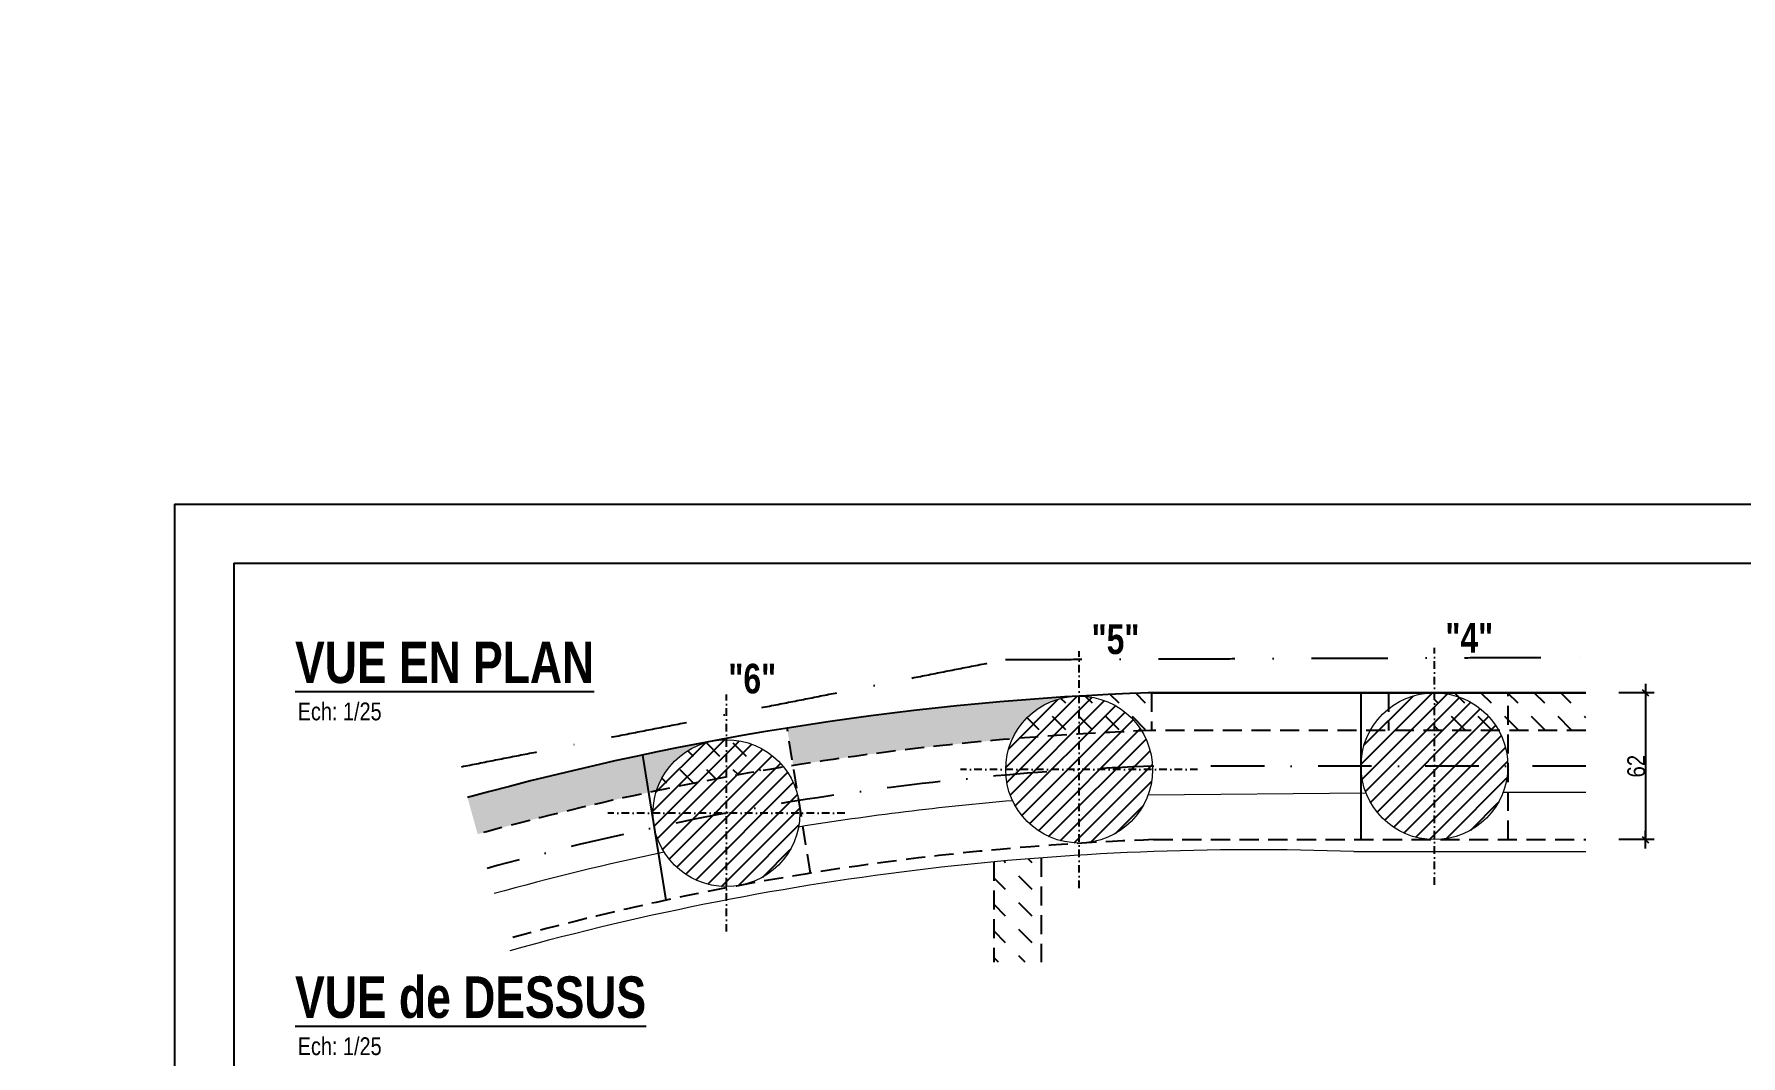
# Model space of a CAD drawing. Header units: centimetres. Extents: x 20328 to 51171, y -21855 to -16644.
# Drawn here: x 27266 to 28706, y -17506 to -16644 of the extents above; entities that cross this region are included whole.
import ezdxf
from ezdxf.enums import TextEntityAlignment as Align

# ---------------------------------------------------------------- set-up
doc = ezdxf.new("R2010")
doc.units = ezdxf.units.CM
doc.header["$LTSCALE"] = 25.4
doc.header["$PDMODE"] = 1
doc.header["$PDSIZE"] = -2
doc.linetypes.add('CACHEX2', pattern=[19.049999999999997, 12.7, -6.35])
doc.linetypes.add('TIRETPTX2', pattern=[50.8, 25.4, -12.7, 0, -12.7])
for name, color, linetype in [('01_cote_gen', 4, 'Continuous'), ('01_fenetres', 171, 'Continuous'), ('01_linteaux', 2, 'Continuous'), ('01_murs_sup', 2, 'CACHEX2'), ('01_poch_murs', 253, 'Continuous'), ('01_texte', 230, 'Continuous'), ('AA_COTES', 2, 'Continuous')]:
    doc.layers.add(name, color=color, linetype=linetype)
doc.layers.add('01_murs_coup', color=5, linetype='Continuous', lineweight=60)
doc.layers.add('01_PIEUX', color=5, linetype='Continuous', lineweight=60)
doc.styles.add('impact', font='impact.ttf')
doc.styles.add('MATTE_TXT', font='arial.ttf')
doc.styles.add('STYLE2', font='ARIALN.TTF')
doc.dimstyles.new('JB25', dxfattribs={"dimscale": 0.1, "dimtxt": 150, "dimasz": 15, "dimexe": 0.1, "dimexo": 0.1, "dimgap": 0.09, "dimtad": 1, "dimdec": 1, "dimlfac": 0.5, "dimdsep": 46, "dimtxsty": 'STYLE2', "dimblk1": 'BOND_G', "dimblk2": 'BOND_D', "dimsah": 1, "dimcen": 1.5, "dimdle": 0.01, "dimse1": 1, "dimse2": 1, "dimclrd": 4, "dimclre": 2, "dimclrt": 6, "dimazin": 2, "dimtfac": 2.333333333333333, "dimtdec": 1, "dimtix": 1, "dimtmove": 2, "dimatfit": 3, "dimldrblk": 'BOND_G', "dimfxl": 1, "dimtolj": 1, "dimtzin": 0, "dimarcsym": 0})
pattern_1 = [(135, (-13262.15741977629, 100.8791970713464), (-22.45064030267288, 1.77635683940025e-15), [15.875, -15.875])]

# ---------------------------------------------------------------- blocks, each defined once
blk = doc.blocks.new('BOND_G')
at = {"layer": 'AA_COTES', "color": 0}
for p, q in [((0, -5), (0, 14.99999999999999)), ((5, 0), (-5, 0)), ((1.767766952966312, 1.767766952966312), (-1.767766952966426, -1.767766952966426))]:
    blk.add_line(p, q, dxfattribs=at)
blk = doc.blocks.new('BOND_D')
at = {"layer": 'AA_COTES', "color": 0}
for p, q in [((5, 0), (-5, 0)), ((-1.767766952966312, -1.767766952966312), (1.767766952966426, 1.767766952966426)), ((0, 5), (0, -15))]:
    blk.add_line(p, q, dxfattribs=at)
blk = doc.blocks.new('*D64')
at = {"layer": '01_cote_gen', "color": 4, "lineweight": -2, "ltscale": 3, "transparency": 16777216}
blk.add_line((28625.94210545043, -17201.16370025696), (28625.94210545043, -17322.16370025696), dxfattribs=at)
at = {"layer": 'Defpoints', "color": 0, "ltscale": 3, "transparency": 16777216}
for p in [(28575.69622615915, -17199.66370025696), (28575.69622615915, -17323.66370025696), (28625.94210545043, -17323.66370025696)]:
    blk.add_point(p, dxfattribs=at)
at = {"layer": '01_cote_gen', "color": 4, "lineweight": -2, "ltscale": 3, "transparency": 16777216, "xscale": 1.5, "yscale": 1.5, "zscale": 1.5}
for name, p, rotation in [('BOND_G', (28625.94210545043, -17199.66370025696), 90), ('BOND_D', (28625.94210545043, -17323.66370025696), 270)]:
    blk.add_blockref(name, p, dxfattribs=dict(at, rotation=rotation))
at = {"layer": '01_cote_gen', "color": 6, "ltscale": 3, "transparency": 16777216, "insert": (28618.27451063461, -17261.66370025695), "char_height": 15, "attachment_point": 5, "rotation": 90, "style": 'STYLE2'}
blk.add_mtext('\\A1;62', dxfattribs=at)

msp = doc.modelspace()

# ---------------------------------------------------------------- hatches: boundary and pattern name
at = {"layer": '01_murs_sup', "ltscale": 3}
h = msp.add_hatch(dxfattribs=at)
h.set_pattern_fill('DASH', color=256, scale=5, angle=90.4827783316548)
h.set_pattern_definition([(90.48277833165473, (14459.82592534084, 23248.99848804933), (-16.00819875265826, 15.74067414996544), [15.875, -15.875])])
h.paths.add_polyline_path([(30311.9779265077, -17572.42931596035, 0.002531451353049674), (30287.41211974768, -17571.60152396928), (30266.27980001102, -17593.09300338281, -0.002574667747263947), (30291.04470196162, -17593.71831641072)])
h.paths.add_polyline_path([(30340.2725023565, -17543.65385250217, -0.006516405898975369), (30404.19841217061, -17547.67570505511, -0.04627340198228324), (30411.43881792212, -17538.80392805338), (30386.54178884568, -17514.32297126057, 0.004067861401506169), (30346.10749460005, -17511.90857705057), (30287.41211974768, -17571.60152396928, -0.002531451353049659), (30311.9779265077, -17572.42931596035)])
h.paths.add_polyline_path([(30346.10749460005, -17511.90857705057, 0.002955468585828464), (30316.70834640735, -17510.56721877399), (30257.3569823045, -17570.92730397415, -0.003096146297348388), (30287.41211974768, -17571.60152396928)])
h.paths.add_polyline_path([(30461.71848428635, -17520.57156239299, 0.007575990962309219), (30386.54178884568, -17514.32297126057), (30411.43881792212, -17538.80392805338, -0.2267463357051544)])
h.paths.add_polyline_path([(30482.56701491248, -17554.8963382013), (30499.11694618149, -17538.06512839585, 0.4142135623730951), (30411.43881792212, -17538.80392805338), (30421.89473368372, -17549.08510743438, -0.006200760919027776)])
h.paths.add_polyline_path([(30524.9117838674, -17527.60541993427, 0.001401672488549907), (30511.05597122326, -17525.92319063888), (30499.11694618149, -17538.06512839585, -0.09982294667140483), (30512.8527487642, -17558.3668033891, -0.0008315451278062832), (30520.9659585717, -17559.36121409434)])
h.paths.add_polyline_path([(27972.25502006764, -18516.2527981133), (27993.07693111149, -18536.72673912222), (28007.90288839383, -18521.64880353873), (27987.08097734997, -18501.17486252982)], flags=9)
h.paths.add_polyline_path([(28954.99488839165, -17942.06071135946), (28975.81679943551, -17962.53465236837), (28990.64275671782, -17947.45671678488), (28969.82084567397, -17926.98277577596)], flags=9)
h.paths.add_polyline_path([(29518.40861981643, -20956.75280732123), (29597.44367626726, -21034.46705170553), (29629.66140649249, -21001.70175690994), (29550.62635004167, -20923.98751252564)], flags=9)
h.paths.add_polyline_path([(27580.21025022123, -17779.35058250239), (27623.75676317994, -17822.16935806887), (27678.54963881629, -17766.44523617656), (27635.00312585759, -17723.62646061011)], flags=9)
h.paths.add_polyline_path([(27789.22150015241, -17567.53584916419), (27831.9532363832, -17609.55346432815), (27884.53750766672, -17556.07548368581), (27841.80577143592, -17514.05786852185)], flags=9)
h.paths.add_polyline_path([(28644.32806140557, -16697.36752952108), (28685.60641212168, -16737.95604775083), (28738.19068340519, -16684.47806710848), (28696.91233268907, -16643.88954887873)], flags=9)
h.paths.add_polyline_path([(29630.46661755684, -17879.94671618729), (29712.51485557673, -17897.47925502068), (29734.45650492322, -17794.79739672062), (29652.40826690333, -17777.26485788723)], flags=9)
h.paths.add_polyline_path([(31595.93884278206, -18192.71867867738), (31677.98708080195, -18210.25121751076), (31699.92873014846, -18107.5693592107), (31617.88049212856, -18090.03682037732)], flags=9)
h.paths.add_polyline_path([(31279.47902537702, -17991.91639288531), (31337.26871637961, -18048.74031840689), (31410.88669617647, -17973.87114550756), (31353.09700517385, -17917.04721998596)], flags=9)
h.paths.add_polyline_path([(31834.83228958178, -18589.34029985794), (31910.46605891755, -18663.71009849942), (31951.83043934031, -18621.64269930296), (31876.19667000453, -18547.27290066146)], flags=9)
h.paths.add_polyline_path([(32487.17179994563, -18530.1258974008), (32643.45736795592, -18683.79966410013), (32675.69661971104, -18651.01248200006), (32519.41105170073, -18497.33871530072)], flags=9)
h.paths.add_polyline_path([(31810.93355358171, -18429.95317607757), (32052.06015034262, -18667.05013165315), (32084.12722985872, -18634.43804798887), (31843.0006330978, -18397.34109241329)], flags=9)
h.paths.add_polyline_path([(32212.70331382975, -18892.34377743463), (32368.98888184006, -19046.01754413396), (32401.22813359517, -19013.23036203388), (32244.94256558488, -18859.55659533456)], flags=9)
h.paths.add_polyline_path([(31777.24159783004, -18464.1593775378), (31933.52716584033, -18617.83314423711), (31965.76641759545, -18585.04596213704), (31809.48084958514, -18431.37219543772)], flags=9)
h.paths.add_polyline_path([(32270.2940055815, -19017.52469975478), (32345.92777491727, -19091.89449839626), (32387.29215534005, -19049.8270991998), (32311.65838600427, -18975.4573005583)], flags=9)
h.paths.add_polyline_path([(32246.39526958143, -18858.13757597442), (32487.52186634235, -19095.23453154999), (32519.58894585844, -19062.62244788571), (32278.46234909752, -18825.52549231014)], flags=9)
h.paths.add_polyline_path([(28192.59515067659, -18655.43669002857), (28279.9993106072, -18741.38017572625), (28309.65122516884, -18711.22430455634), (28222.24706523821, -18625.28081885864)], flags=9)
h.paths.add_polyline_path([(28111.55013997697, -18681.73673234814), (28248.6945306491, -18816.58920378608), (28280.91226087433, -18783.82390899049), (28143.76787020219, -18648.97143755255)], flags=9)
h.paths.add_polyline_path([(28501.76037563679, -18928.33925490778), (28636.39689371288, -18927.13735211351), (28635.9735469957, -18879.71427579443), (28501.3370289196, -18880.91617858871)], flags=9)
h.paths.add_polyline_path([(27502.64653554363, -19897.39330361864), (27497.45485312376, -20031.9350555161), (27544.8445499126, -20033.76372395716), (27550.03623233248, -19899.2219720597)], flags=9)
h.paths.add_polyline_path([(28420.70627113675, -21271.00407036227), (28555.02803790397, -21280.28305427845), (28558.29637823769, -21232.97084294278), (28423.97461147046, -21223.6918590266)], flags=9)
h.paths.add_polyline_path([(29574.92539248204, -19249.70914525777), (29675.5457184983, -19147.37870107987), (29642.75853639824, -19115.13944932478), (29542.13821038197, -19217.46989350269)], flags=9)
h.paths.add_polyline_path([(29557.49390487807, -19198.56365588311), (29635.20814926235, -19119.52859943228), (29602.44285446676, -19087.31086920705), (29524.72861008247, -19166.34592565788)], flags=9)
h.paths.add_polyline_path([(27639.41997023204, -19180.96679873493), (27741.74311864178, -19281.5799509079), (27773.96084886701, -19248.81465611233), (27671.63770045725, -19148.20150393936)], flags=9)
h.paths.add_polyline_path([(27690.54387711441, -19163.5499636297), (27769.57893356523, -19241.264208014), (27801.79666379043, -19208.49891321842), (27722.76160733962, -19130.78466883411)], flags=9)
h.paths.add_polyline_path([(30303.6429579136, -18550.85540740789), (30416.32060987236, -18661.65002150008), (30445.97252443395, -18631.49415033016), (30333.29487247523, -18520.69953623794)], flags=9)
h.paths.add_polyline_path([(30339.9371570297, -18482.15193088653), (30477.08884346998, -18617.01157616774), (30509.32809522507, -18584.22439406768), (30372.17640878479, -18449.36474878647)], flags=9)
h.paths.add_polyline_path([(30407.50752666702, -18445.22558214609), (30514.82413486221, -18550.74874476066), (30544.47604942383, -18520.59287359071), (30437.15944122862, -18415.06971097615)], flags=9)
h.paths.add_polyline_path([(30796.5200168988, -18154.79311523839), (30785.92399001238, -18318.90911674645), (30831.78008176705, -18321.86978101242), (30842.37610865347, -18157.75377950438)], flags=9)
h.paths.add_polyline_path([(31214.96313779048, -18262.31764918568), (31148.21383614286, -18412.62023887169), (31190.21028548523, -18431.27084010977), (31256.95958713283, -18280.96825042374)], flags=9)
h.paths.add_polyline_path([(30791.27016124109, -19409.36953506338), (30810.65607841924, -19428.43148014127), (30825.48203570204, -19413.35354455827), (30806.09611852389, -19394.29159948037)], flags=9)
h.paths.add_polyline_path([(30716.34526312918, -19496.97809425094), (30737.16717417238, -19517.45203526053), (30751.99313145519, -19502.37409967754), (30731.17122041198, -19481.90015866793)], flags=9)
h.paths.add_polyline_path([(30679.81726593404, -19609.71985856617), (30701.1178415989, -19630.66446488633), (30715.94379888172, -19615.58652930333), (30694.64322321683, -19594.64192298316)], flags=9)
h.paths.add_polyline_path([(30780.27245658788, -19698.67914515673), (30801.57303225275, -19719.62375147688), (30816.39898953557, -19704.54581589387), (30795.09841387067, -19683.60120957371)], flags=9)
h.paths.add_polyline_path([(30848.74810399636, -19768.81533917941), (30869.57001503954, -19789.289280189), (30884.39597232236, -19774.21134460599), (30863.57406127917, -19753.73740359641)], flags=9)
h.paths.add_polyline_path([(30920.0520781229, -19838.9277009551), (30941.35265378776, -19859.87230727524), (30956.17861107059, -19844.79437169224), (30934.8780354057, -19823.84976537207)], flags=9)
h.paths.add_polyline_path([(31277.61862268389, -19790.41456035908), (31294.61121675361, -19807.12317888415), (31309.43717403642, -19792.04524330114), (31292.4445799667, -19775.33662477609)], flags=9)
h.paths.add_polyline_path([(31201.1842322249, -19866.72172879799), (31222.48480788976, -19887.66633511812), (31237.31076517258, -19872.58839953511), (31216.0101895077, -19851.64379321498)], flags=9)
h.paths.add_polyline_path([(31113.37695427617, -19936.05340942984), (31134.67752994104, -19956.99801574999), (31149.50348722386, -19941.920080167), (31128.20291155898, -19920.97547384683)], flags=9)
h.paths.add_polyline_path([(31008.3379286812, -19910.31123260768), (31030.11716896777, -19931.72650423841), (31044.94312625056, -19916.6485686554), (31023.16388596399, -19895.23329702468)], flags=9)
h.paths.add_polyline_path([(31289.39128392613, -19415.94549284188), (31307.98256369223, -19397.03824028419), (31292.90462810824, -19382.21228300236), (31274.31334834217, -19401.11953556006)], flags=9)
h.paths.add_polyline_path([(31344.41512202783, -19470.52776909963), (31363.47706838141, -19451.14185317586), (31348.39913377403, -19436.31589490085), (31329.33718742046, -19455.70181082464)], flags=9)
h.paths.add_polyline_path([(31431.25336441981, -19555.92204207615), (31450.31531077338, -19536.53612615238), (31435.23737616599, -19521.71016787738), (31416.17542981242, -19541.09608380115)], flags=9)
h.paths.add_polyline_path([(31399.6246237538, -19651.68149880779), (31418.21590476532, -19632.77424747471), (31403.13797015793, -19617.94828919971), (31384.54668914643, -19636.8555405328)], flags=9)
h.paths.add_polyline_path([(31232.6313714855, -19360.61211589846), (31251.69331656212, -19341.22619871905), (31236.61538097815, -19326.40024143724), (31217.55343590153, -19345.78615861664)], flags=9)
h.paths.add_polyline_path([(31160.64544045849, -19290.29992604964), (31180.17805084563, -19270.43534424853), (31165.10011526165, -19255.60938696671), (31145.56750487451, -19275.47396876782)], flags=9)
h.paths.add_polyline_path([(31059.42331102793, -19239.86056485475), (31078.48525610455, -19220.47464767536), (31063.40732052058, -19205.64869039353), (31044.34537544396, -19225.03460757295)], flags=9)
h.paths.add_polyline_path([(30949.66651441319, -19273.79009955276), (30969.05243159258, -19292.85204462937), (30983.8783888744, -19277.7741090454), (30964.492471695, -19258.71216396877)], flags=9)
h.paths.add_polyline_path([(30886.51513325543, -19338.01478595734), (30901.5930688394, -19352.84074323915), (30916.41902612122, -19337.76280765517), (30901.34109053724, -19322.93685037336)], flags=9)
h.paths.add_polyline_path([(31234.18925258745, -20656.73727107184), (31346.8669045462, -20767.53188516401), (31376.51881910782, -20737.37601399409), (31263.84116714905, -20626.5813999019)], flags=9)
h.paths.add_polyline_path([(31270.50503419584, -20588.01914205173), (31407.64942486797, -20722.87161348965), (31439.86715509319, -20690.10631869406), (31302.72276442108, -20555.25384725613)], flags=9)
h.paths.add_polyline_path([(31338.05382134085, -20551.10744581002), (31445.37042953607, -20656.6306084246), (31475.02234409767, -20626.47473725467), (31367.70573590247, -20520.9515746401)], flags=9)
h.paths.add_polyline_path([(27823.7967137839, -18328.3673217529), (27917.2538065762, -18420.26258521892), (27971.88428483368, -18364.70362077145), (27878.42719204138, -18272.80835730544)], flags=9)
h.paths.add_polyline_path([(28102.59934866263, -18201.38074030917), (28195.73713706156, -18292.96203550935), (28250.33513584325, -18237.43610255087), (28157.19734744433, -18145.85480735069)], flags=9)
edge = h.paths.add_edge_path()
edge.add_line((30555.38919843256, -17563.88562977775), (30559.78326997803, -17532.18875082644))
edge.add_arc((30217.94481633492, -19998.05940721048), 2489.452072727042, 82.10750877364764, 82.9170000000046)
edge.add_line((30524.9117838674, -17527.60541993427), (30520.96595857169, -17559.36121409434))
edge.add_arc((30217.9448163349, -19998.05940721195), 2457.452072728496, 82.10750877365189, 82.9170000000081, ccw=False)
h = msp.add_hatch(dxfattribs=at)
h.set_pattern_fill('DASH', color=256, scale=5, angle=135)
h.set_pattern_definition(pattern_1)
h.paths.add_polyline_path([(28091.7472467398, -17238.61517288508, -0.2601810642606941), (28140.55657499178, -17202.97946733806, 0.02414752684017281), (27901.70811753336, -17229.5001205567), (27906.77054132021, -17261.09714360322, -0.01896323129683905)])
h.paths.add_polyline_path([(25655.34560406745, -20205.52160231806), (25684.54721772072, -20205.52160231806), (25684.54721772072, -20184.37560622431), (25655.34560406745, -20184.37560622431)], flags=9)
h.paths.add_polyline_path([(25953.49855235614, -19107.07769354939), (25982.70016600941, -19107.07769354939), (25982.70016600941, -19085.93169745564), (25953.49855235614, -19085.93169745564)], flags=9)
h.paths.add_polyline_path([(28468.90676237999, -20861.65029197816), (28579.74919075652, -20861.65029197816), (28579.74919075652, -20815.69872308321), (28468.90676237999, -20815.69872308321)], flags=9)
h.paths.add_polyline_path([(24859.14255546967, -19954.95288451836), (24920.21420463582, -19954.95288446327), (24920.21420456531, -19876.80279181348), (24859.14255539916, -19876.80279186859)], flags=9)
h.paths.add_polyline_path([(24859.66757090988, -19657.37783815909), (24919.59653940895, -19657.37783810503), (24919.59653934128, -19582.37783810503), (24859.66757084221, -19582.37783815909)], flags=9)
h.paths.add_polyline_path([(24859.29697177459, -18437.37783887017), (24917.18764502969, -18437.37783881793), (24917.18764496202, -18362.37783881793), (24859.29697170693, -18362.37783887017)], flags=9)
h.paths.add_polyline_path([(26391.58715034369, -18589.19876405819), (26462.38328180798, -18544.1742035406), (26406.03587381162, -18455.57414929631), (26335.23974234732, -18500.59870981389)], flags=9)
h.paths.add_polyline_path([(28012.33876715635, -17434.17860611684), (28083.13489862064, -17389.15404559925), (28026.78749062428, -17300.55399135497), (27955.99135915998, -17345.57855187255)], flags=9)
h.paths.add_polyline_path([(27645.90311576462, -17512.87604826385), (27726.95005832175, -17512.87604819066), (27726.95005822693, -17407.87604819066), (27645.9031156698, -17407.87604826385)], flags=9)
h.paths.add_polyline_path([(28460.76007457505, -17549.49174658505), (28566.83238016851, -17549.49174658505), (28566.83238016851, -17490.49447509801), (28460.76007457505, -17490.49447509801)], flags=9)
h.paths.add_polyline_path([(28884.38745418797, -17049.89888686587), (29103.56958242808, -17049.89888686587), (29103.56958242808, -17003.91662220011), (28884.38745418797, -17003.91662220011)], flags=9)
h.paths.add_polyline_path([(28331.96924919228, -17452.59836132787), (28670.13637061111, -17452.59836132787), (28670.13637061111, -17406.86166282856), (28331.96924919228, -17406.86166282856)], flags=9)
h.paths.add_polyline_path([(28942.64002632793, -17500.61096827263), (29161.82215456804, -17500.61096827263), (29161.82215456804, -17454.62870360688), (28942.64002632793, -17454.62870360688)], flags=9)
h.paths.add_polyline_path([(28331.92832149787, -17500.61096827263), (28551.11044973798, -17500.61096827263), (28551.11044973798, -17454.62870360688), (28331.92832149787, -17454.62870360688)], flags=9)
h.paths.add_polyline_path([(29071.47177940511, -17549.49174658505), (29177.54408499857, -17549.49174658505), (29177.54408499857, -17490.49447509801), (29071.47177940511, -17490.49447509801)], flags=9)
h.paths.add_polyline_path([(28942.68095402233, -17452.59836132787), (29280.84807544116, -17452.59836132787), (29280.84807544116, -17406.86166282856), (28942.68095402233, -17406.86166282856)], flags=9)
h.paths.add_polyline_path([(25910.04198762031, -20150.27957908808), (26032.62163481773, -20150.27957907585), (26032.62163481351, -20107.98758688836), (25910.04198761608, -20107.98758690059)], flags=9)
h.paths.add_polyline_path([(25870.69325497847, -20225.85512556176), (26063.03090845732, -20225.85512556176), (26063.03090845732, -20179.9035566668), (25870.69325497847, -20179.9035566668)], flags=9)
h.paths.add_polyline_path([(26321.82751321737, -20128.10691233152), (26416.9860187959, -20032.85306523839), (26383.43471692823, -19999.33534555173), (26288.27621134969, -20094.58919264487)], flags=9)
h.paths.add_polyline_path([(26288.84631961673, -21519.58327061336), (26379.47484355701, -21619.15689773616), (26414.54770332706, -21587.23477535124), (26323.91917938678, -21487.66114822844)], flags=9)
h.paths.add_polyline_path([(27906.53034611907, -21855.34897319563), (28008.81281871348, -21767.78909442711), (27977.97156648366, -21731.7620968988), (27875.68909388925, -21819.32197566731)], flags=9)
h.paths.add_polyline_path([(27312.35683932396, -19604.83507673661), (27312.35683932396, -19461.32211630006), (27266.37457465821, -19461.32211630006), (27266.37457465821, -19604.83507673661)], flags=9)
h.paths.add_polyline_path([(27264.06818537063, -19580.5879378778), (27264.06818537063, -19469.74550950126), (27218.11661647568, -19469.74550950126), (27218.11661647568, -19580.5879378778)], flags=9)
h.paths.add_polyline_path([(25884.06767113804, -20912.84761559373), (26027.57039965101, -20912.84761559373), (26027.57039965101, -20866.89604669878), (25884.06767113804, -20866.89604669878)], flags=9)
h.paths.add_polyline_path([(25908.30969403506, -20864.5845414494), (26019.15212241159, -20864.5845414494), (26019.15212241159, -20818.63297255446), (25908.30969403506, -20818.63297255446)], flags=9)
h.paths.add_polyline_path([(27341.97856267062, -18595.60349251958), (27500.00292712995, -18595.6034925038), (27500.00292712572, -18553.31150031631), (27341.97856266639, -18553.31150033208)], flags=9)
h.paths.add_polyline_path([(27319.68813900666, -18521.16846320891), (27512.03602440911, -18521.16846320891), (27512.03602440911, -18475.18619854315), (27319.68813900666, -18475.18619854315)], flags=9)
h.paths.add_polyline_path([(27341.97856267062, -18447.46332704387), (27492.48435074106, -18447.46332702885), (27492.48435073684, -18405.17133484135), (27341.97856266639, -18405.17133485637)], flags=9)
h.paths.add_polyline_path([(27415.73086614214, -17967.62759148109), (27523.2410825817, -18092.07794743834), (27558.014090023, -18062.03822977331), (27450.50387358344, -17937.58787381606)], flags=9)
h.paths.add_polyline_path([(27789.4854310357, -17750.91650260155), (27847.27122169812, -17904.88773411667), (27890.29273608463, -17888.74165150205), (27832.5069454222, -17734.77041998692)], flags=9)
h.paths.add_polyline_path([(28291.60066864227, -18865.87123506208), (28318.78837790566, -18865.87123506297), (28318.78837790635, -18844.72523896922), (28291.60066864296, -18844.72523896833)], flags=9)
h.paths.add_polyline_path([(28299.60066864227, -18980.87123506208), (28328.80228229554, -18980.87123506303), (28328.80228229623, -18959.72523896928), (28299.60066864296, -18959.72523896833)], flags=9)
h.paths.add_polyline_path([(28352.60066864227, -19086.87123506208), (28382.47358375883, -19086.87123506306), (28382.47358375952, -19065.72523896931), (28352.60066864296, -19065.72523896833)], flags=9)
h.paths.add_polyline_path([(28486.60066864227, -19079.87123506208), (28516.47358375883, -19079.87123506306), (28516.47358375952, -19058.72523896931), (28486.60066864296, -19058.72523896833)], flags=9)
h.paths.add_polyline_path([(28584.60066864227, -19081.87123506208), (28613.80228229554, -19081.87123506303), (28613.80228229623, -19060.72523896928), (28584.60066864296, -19060.72523896833)], flags=9)
h.paths.add_polyline_path([(28684.60066864227, -19081.87123506208), (28714.47358375883, -19081.87123506306), (28714.47358375952, -19060.72523896931), (28684.60066864296, -19060.72523896833)], flags=9)
h.paths.add_polyline_path([(28905.54611641775, -18796.58108853216), (28929.37731836468, -18796.58108853293), (28929.37731836536, -18775.43509243918), (28905.54611641845, -18775.43509243841)], flags=9)
h.paths.add_polyline_path([(28904.54611641775, -18904.58108853216), (28934.41903153431, -18904.58108853314), (28934.41903153501, -18883.43509243937), (28904.54611641845, -18883.43509243841)], flags=9)
h.paths.add_polyline_path([(28890.54611641775, -19015.58108853216), (28920.41903153431, -19015.58108853314), (28920.41903153501, -18994.43509243937), (28890.54611641845, -18994.43509243841)], flags=9)
h.paths.add_polyline_path([(28797.60066864227, -19070.87123506208), (28828.14488522213, -19070.87123506307), (28828.14488522281, -19049.72523896932), (28797.60066864296, -19049.72523896833)], flags=9)
h.paths.add_polyline_path([(28651.39138438828, -18521.31567067703), (28651.3913843874, -18494.79926287694), (28630.24538829365, -18494.79926287765), (28630.24538829453, -18521.31567067774)], flags=9)
h.paths.add_polyline_path([(28728.89449066698, -18521.65649038483), (28728.89449245694, -18494.46878112143), (28707.74849636319, -18494.46877972924), (28707.74849457324, -18521.65648899263)], flags=9)
h.paths.add_polyline_path([(28850.68555015908, -18521.66165802805), (28850.68555194904, -18494.47394876467), (28829.5395558553, -18494.47394737247), (28829.53955406534, -18521.66165663586)], flags=9)
h.paths.add_polyline_path([(28895.27221783615, -18612.1176133605), (28895.27221958192, -18585.6012055604), (28874.12622348817, -18585.6012041682), (28874.12622174241, -18612.11761196831)], flags=9)
h.paths.add_polyline_path([(28572.1237736821, -18521.65648905191), (28572.1237736812, -18494.46877978852), (28550.97777758745, -18494.46877978922), (28550.97777758836, -18521.65648905261)], flags=9)
h.paths.add_polyline_path([(28471.49740712864, -18521.99213978356), (28471.49740712772, -18494.13312905687), (28450.35141103397, -18494.13312905758), (28450.3514110349, -18521.99213978426)], flags=9)
h.paths.add_polyline_path([(28363.95777875087, -18556.99609631096), (28363.95777874997, -18529.80838704757), (28342.81178265622, -18529.80838704827), (28342.81178265713, -18556.99609631167)], flags=9)
h.paths.add_polyline_path([(28309.48561900685, -18658.1422852692), (28336.67332827023, -18658.1422852683), (28336.67332826953, -18636.99628917455), (28309.48561900614, -18636.99628917545)], flags=9)
h.paths.add_polyline_path([(28309.48561900685, -18748.21396386963), (28330.63161510059, -18748.21396386892), (28330.63161509989, -18727.06796777517), (28309.48561900614, -18727.06796777587)], flags=9)
h.paths.add_polyline_path([(29481.97856268063, -19444.75296710995), (29640.00292713996, -19444.75296709418), (29640.00292713574, -19402.46097490668), (29481.97856267641, -19402.46097492245)], flags=9)
h.paths.add_polyline_path([(29459.69325497847, -19370.29235799027), (29652.03090845733, -19370.29235799027), (29652.03090845733, -19324.34078909532), (29459.69325497847, -19324.34078909532)], flags=9)
h.paths.add_polyline_path([(29481.97856268063, -19296.61280163424), (29632.48435075107, -19296.61280161922), (29632.48435074685, -19254.32080943172), (29481.97856267641, -19254.32080944675)], flags=9)
h.paths.add_polyline_path([(25417.75798685646, -20175.63941565423), (25548.82654769648, -20175.63941553597), (25548.82654762617, -20097.72094734573), (25417.75798678614, -20097.72094746399)], flags=9)
h.paths.add_polyline_path([(25527.52205410608, -19889.61782447114), (25658.14280765766, -19889.61782435329), (25658.14280758739, -19811.74568105496), (25527.52205403581, -19811.74568117281)], flags=9)
edge = h.paths.add_edge_path()
edge.add_line((27631.96093666539, -17288.22070744509), (27640.49075389289, -17319.06292231474))
edge.add_arc((28295.54128594631, -19687.60244915565), 2457.452072727201, 101.8385292593922, 105.45947795817571, ccw=False)
edge.add_arc((27850.43818995711, -17301.30682636951), 62.0000000000339, 100.56566349453033, 162.2655229599399, ccw=False)
edge.add_arc((28295.54128594737, -19687.60244916008), 2489.452072731763, 100.5656634945148, 105.4594779581718)
h = msp.add_hatch(dxfattribs=at)
h.set_pattern_fill('DASH', color=256, scale=5, angle=135)
h.set_pattern_definition(pattern_1)
h.paths.add_polyline_path([(28507.86033857552, -17199.66370025696), (28447.90562620226, -17199.66370025696, -0.2729194603852488), (28502.16426468951, -17231.66369776514), (28507.86033857552, -17231.66369776514)])
h.paths.add_polyline_path([(28447.90562620226, -17199.66370025696), (28447.90562620226, -17231.66369776514), (28502.16426468951, -17231.66369776514, 0.2729194603852488)], flags=17)
h.paths.add_polyline_path([(28148.07523275969, -17202.52188998591), (28148.07523275969, -17234.57891626633, -0.005375109982413325), (28200.84582925584, -17231.97555155222, 0.2601810642597873)])
h.paths.add_polyline_path([(28148.07523275969, -17202.52188998591, 0.0007564488911457906), (28140.5565749916, -17202.97946733807, 0.2601810642599475), (28091.74724673979, -17238.61517288508, -0.00574520630131353), (28148.07523275969, -17234.57891626633)])
h.paths.add_polyline_path([(27883.82222376295, -17249.06214925451, 0.1431150475774993), (27850.43818995708, -17239.30682636948), (27850.43818995708, -17270.79589427956, -0.003449062253888624), (27883.82222376295, -17264.88535803954)])
h.paths.add_polyline_path([(27850.43818995708, -17239.30682636948, 0.3262010543277342), (27791.38453160076, -17282.42123835281, -0.006123143310799706), (27850.43818995708, -17270.79589427956)])
h.paths.add_polyline_path([(28575.69622615915, -17231.66369776514), (28575.69622615915, -17199.66370025696), (28507.86033857552, -17199.66370025696), (28507.86033857552, -17231.66369776514)])
h = msp.add_hatch(dxfattribs=at)
h.set_pattern_fill('DASH', color=256, scale=5, angle=135)
h.set_pattern_definition(pattern_1)
h.paths.add_polyline_path([(28209.06636460769, -17199.65274902398, 0.006131959323090251), (28148.07523275963, -17202.52188998591, -0.2601810642599982), (28200.84582925584, -17231.97555155222, -0.0008368557625768468), (28209.06636460769, -17231.67232439014)])
h = msp.add_hatch(dxfattribs=at)
h.set_pattern_fill('DASH', color=256, scale=5, angle=135)
h.set_pattern_definition([(135, (-38390.30975820085, 100.8791970713464), (-22.45064030267288, 1.77635683940025e-15), [15.875, -15.875])])
edge = h.paths.add_edge_path()
edge.add_line((28076.13908973222, -17426.96310867655), (28116.13908973222, -17426.96310867655))
edge.add_line((28116.13908973222, -17426.96310867655), (28116.13908973221, -17338.99236680727))
edge.add_arc((28295.5412859409, -19687.60244908731), 2355.452072658659, 94.36814359059372, 95.34465096175707)
edge.add_line((28076.13908973222, -17342.39091430185), (28076.13908973222, -17426.96310867655))
at = {"layer": '01_poch_murs'}
h = msp.add_hatch(dxfattribs=at)
h.set_pattern_fill('ANSI31', color=256, scale=3)
h.set_pattern_definition([(45, (-8269.309431721202, 142.0134601969148), (-6.735192090801863, 6.735192090801865), [])])
h.paths.add_polyline_path([(28148.07523275969, -17202.52188998591, 0.4142135623730951), (28086.07523275969, -17264.52188998591), (28148.07523275969, -17264.52188998591)])
h.paths.add_polyline_path([(28148.07523275969, -17264.52188998591), (28086.07523275969, -17264.52188998591, 0.4142135623730951), (28148.07523275969, -17326.52188998591)])
h.paths.add_polyline_path([(28148.07523275969, -17202.52188998591), (28148.07523275969, -17264.52188998591), (28210.07523275969, -17264.52188998591, 0.4142135623730951)])
h.paths.add_polyline_path([(28210.07523275969, -17264.52188998591), (28148.07523275969, -17264.52188998591), (28148.07523275969, -17326.52188998591, 0.4142135623730951)])
h = msp.add_hatch(dxfattribs=at)
h.set_pattern_fill('ANSI31', color=256, scale=3)
h.set_pattern_definition([(45, (-7969.479038278638, 144.8716499258699), (-6.735192090801863, 6.735192090801865), [])])
h.paths.add_polyline_path([(28447.90562620226, -17199.66370025696, 0.4142135623730951), (28385.90562620226, -17261.66370025696), (28447.90562620226, -17261.66370025696)])
h.paths.add_polyline_path([(28447.90562620226, -17261.66370025696), (28385.90562620226, -17261.66370025696, 0.4142135623730951), (28447.90562620226, -17323.66370025696)])
h.paths.add_polyline_path([(28447.90562620226, -17199.66370025696), (28447.90562620226, -17261.66370025696), (28509.90562620226, -17261.66370025696, 0.4142135623730951)])
h.paths.add_polyline_path([(28509.90562620226, -17261.66370025696), (28447.90562620226, -17261.66370025696), (28447.90562620226, -17323.66370025696, 0.4142135623730951)])
h = msp.add_hatch(dxfattribs=at)
h.set_pattern_fill('ANSI31', color=256, scale=3)
h.set_pattern_definition([(45, (-8566.946474523815, 105.2285238133445), (-6.735192090801863, 6.735192090801865), [])])
h.paths.add_polyline_path([(27850.43818995708, -17239.30682636948, 0.4142135623730951), (27788.43818995708, -17301.30682636948), (27850.43818995708, -17301.30682636948)])
h.paths.add_polyline_path([(27850.43818995708, -17301.30682636948), (27788.43818995708, -17301.30682636948, 0.4142135623730951), (27850.43818995708, -17363.30682636948)])
h.paths.add_polyline_path([(27850.43818995708, -17239.30682636948), (27850.43818995708, -17301.30682636948), (27912.43818995708, -17301.30682636948, 0.4142135623730951)])
h.paths.add_polyline_path([(27912.43818995708, -17301.30682636948), (27850.43818995708, -17301.30682636948), (27850.43818995708, -17363.30682636948, 0.4142135623730951)])

# ---------------------------------------------------------------- linework, layer by layer
at = {"layer": '01_cote_gen', "ltscale": 3}
msp.add_line((28575.69622615915, -17199.66370025696), (28206.36374799904, -17199.66370025696), dxfattribs=at)
at = {"layer": '01_fenetres', "ltscale": 30}
for q in [(29434.73340776033, -17090.41257461515), (27434.73340776033, -18475.41257461515)]:
    msp.add_line((27434.73340776033, -17090.41257461515), q, dxfattribs=at)
at = {"layer": '01_linteaux', "linetype": 'TIRETPTX2', "ltscale": 0.01}
for p, q in [((28148.07523275969, -17364.52188998591), (28148.07523275969, -17164.52188998591)), ((28447.90562620226, -17361.66370025696), (28447.90562620226, -17161.66370025696)), ((27850.43818995708, -17401.30682636948), (27850.43818995708, -17201.30682636948)), ((28248.07523275969, -17264.52188998591), (28048.07523275969, -17264.52188998591)), ((27950.43818995708, -17301.30682636948), (27750.43818995708, -17301.30682636948))]:
    msp.add_line(p, q, dxfattribs=at)
at = {"layer": '01_linteaux'}
for p, q in [((28209.06674524605, -17199.66370025696), (28575.69622615915, -17199.66370025696)), ((28386.02207564668, -17323.66370025696), (28386.02207564668, -17199.66370025696)), ((27799.43731905444, -17374.67365085905), (27779.82042688037, -17252.23518655379))]:
    msp.add_line(p, q, dxfattribs=at)
at = {"layer": '01_linteaux', "linetype": 'TIRETPTX2', "ltscale": 0.07}
msp.add_line((28575.69622615915, -17261.66370025696), (28247.5871221636, -17261.66370025696), dxfattribs=at)
at = {"layer": '01_linteaux'}
msp.add_arc((28295.5412859464, -19687.60244915591), 2489.452072727487, 91.99065690944028, 105.4594779581853, dxfattribs=at)
at = {"layer": '01_linteaux', "linetype": 'TIRETPTX2', "ltscale": 0.07}
msp.add_arc((28295.54128594638, -19687.60244915592), 2427.452072727487, 91.99092271833618, 105.4594779581853, dxfattribs=at)
at = {"layer": '01_linteaux', "color": 5, "linetype": 'TIRETPTX2', "ltscale": 0.1}
for points in [[(27626.8161933624, -17262.08763821761), (27856.30284451991, -17216.90925134714), (28085.78949567742, -17171.73086447667)], [(28085.78949567741, -17171.73086447668), (28330.74286091828, -17170.70188702914), (28575.69622615914, -17169.6729095816)]]:
    msp.add_open_spline(points, degree=2, dxfattribs=at)
at = {"layer": '01_murs_coup', "linetype": 'Continuous', "lineweight": 5}
for p, q in [((28206.27250953097, -17285.90124863879), (28390.14544316463, -17284.19725868566)), ((28505.87113318701, -17283.66370025696), (28575.69622615915, -17283.66370025696)), ((28379.96186014658, -17333.66370025696), (28575.69622615915, -17333.66370025696))]:
    msp.add_line(p, q, dxfattribs=at)
for centre, radius, start, end in [((28295.54128594639, -19687.60244915591), 2405.452072727487, 94.85607431753868, 99.19121332791637), ((28295.54128594639, -19687.60244915591), 2405.452072727487, 101.9401136610993, 105.4594779581853), ((28295.54128594639, -19687.60244915593), 2355.452072727487, 87.94605086520245, 105.4594779581853)]:
    msp.add_arc(centre, radius, start, end, dxfattribs=at)
at = {"layer": '01_murs_sup', "ltscale": 0.05}
for p, q in [((28209.06636460769, -17199.65274902397), (28209.06636460769, -17231.67232439014)), ((28409.06636605606, -17199.66369776514), (28409.06636605606, -17231.66369776514)), ((28510.02207564668, -17323.66370025696), (28510.02207564668, -17199.66370025696)), ((27921.32500970743, -17351.93858486196), (27901.70811753336, -17229.5001205567)), ((28575.69622615915, -17231.66369776514), (28210.17898528338, -17231.66369776514)), ((28210.94164159193, -17323.66370025696), (28575.69622615915, -17323.66370025696)), ((28116.13908973221, -17338.99236680727), (28116.13908973221, -17426.96310867655)), ((28076.13908973222, -17342.39091430185), (28076.13908973222, -17426.96310867655))]:
    msp.add_line(p, q, dxfattribs=at)
for centre, radius, start in [((28295.54128594639, -19687.60244915591), 2457.452072727479, 91.99065690944028), ((28295.5412859464, -19687.60244915591), 2365.452072727487, 92.04960251526946)]:
    msp.add_arc(centre, radius, start, 105.4594779581853, dxfattribs=at)
at = {"layer": '01_PIEUX', "linetype": 'Continuous', "lineweight": 5}
for centre in [(28148.07523275969, -17264.52188998591), (28447.90562620226, -17261.66370025696), (27850.43818995708, -17301.30682636948)]:
    msp.add_circle(centre, 62, dxfattribs=at)
at = {"layer": '01_texte', "ltscale": 30}
for q in [(28434.73340776033, -17040.41257461515), (27384.73340776033, -18525.41257461515), (29484.73340776033, -17040.41257461515)]:
    msp.add_line((27384.73340776033, -17040.41257461515), q, dxfattribs=at)

# ---------------------------------------------------------------- texts
at = {"layer": '01_texte', "style": 'impact'}
for s, p in [('"5"', (28178.75156372195, -17174.52486534787)), ('"4"', (28477.30889306211, -17173.27071332433)), ('"6"', (27872.21479798509, -17207.74575850358))]:
    msp.add_text(s, height=25, rotation=5.169332623788947e-08, dxfattribs=at).set_placement(p, align=Align.BOTTOM_CENTER)
for s, p in [('%%UVUE EN PLAN', (27486.43225582328, -17202.04044683534)), ('%%UVUE de DESSUS', (27486.43225582328, -17484.57916858426))]:
    msp.add_text(s, height=35, dxfattribs=at).set_placement(p, align=Align.BOTTOM_LEFT)
at = {"layer": '01_texte', "style": 'MATTE_TXT', "width": 0.8}
for p in [(27524.04176728969, -17227.45280488353), (27524.04176728969, -17509.99152663245)]:
    msp.add_text('Ech: 1/25', height=15, dxfattribs=at).set_placement(p, align=Align.BOTTOM_CENTER)

# ---------------------------------------------------------------- dimensions: what is measured, and where the dimension line sits
at = {"layer": '01_cote_gen', "ltscale": 3}
dim = msp.add_linear_dim(base=(28625.94210545043, -17323.66370025696), p1=(28575.69622615915, -17199.66370025696), p2=(28575.69622615915, -17323.66370025696), angle=90, dimstyle='JB25', dxfattribs=at)
dim.commit()
dim.dimension.update_dxf_attribs({"geometry": '*D64', "text_midpoint": (28618.27451063461, -17261.66370025695)})

doc.saveas('drawing.dxf')
